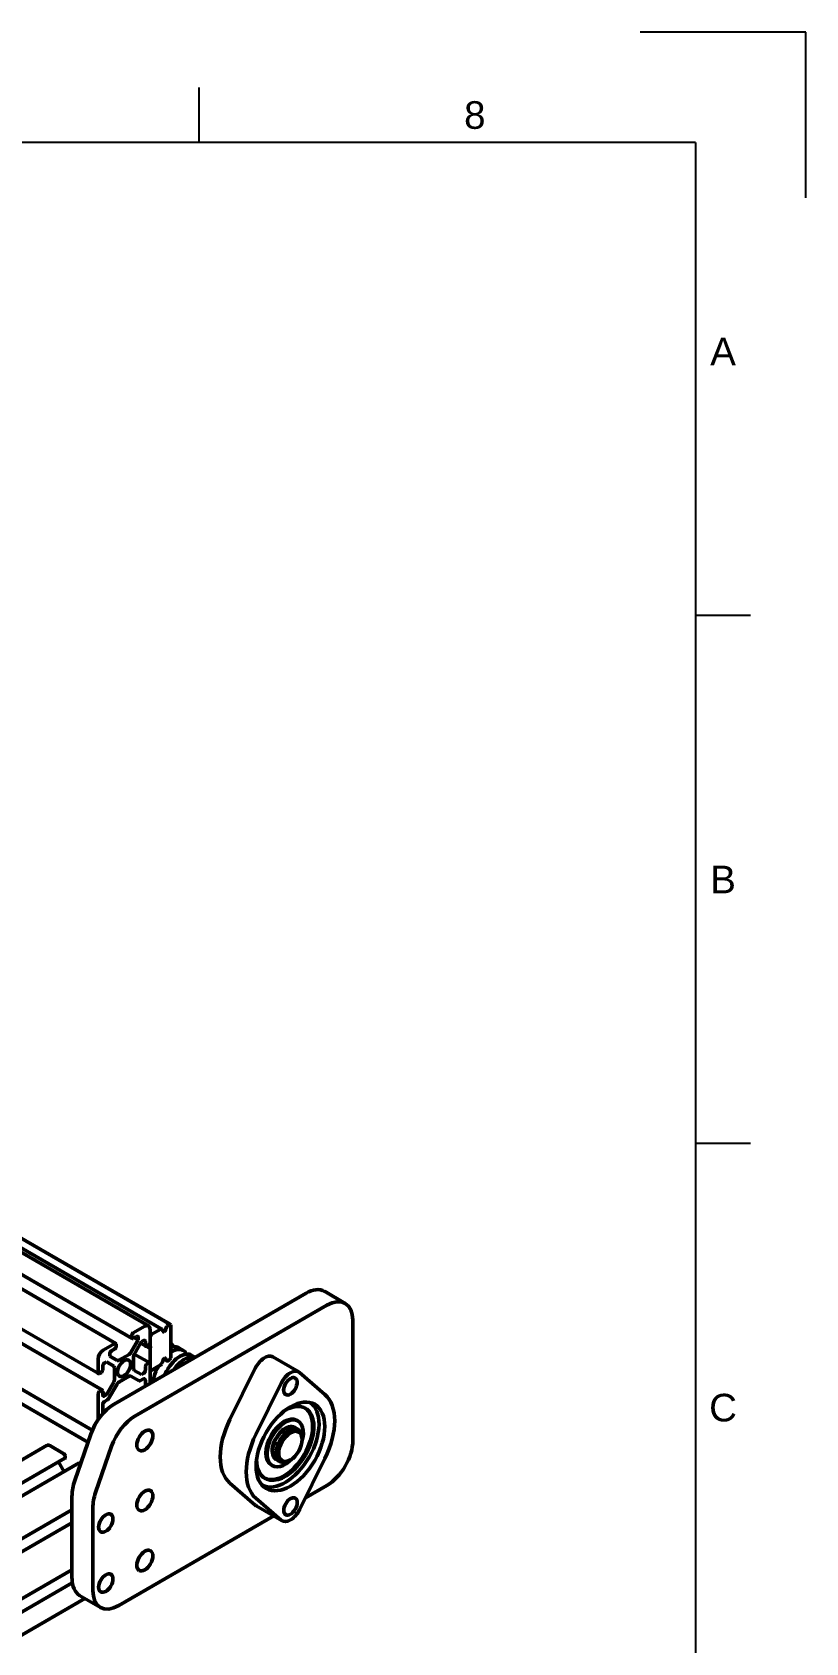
# Model space of a CAD drawing. Header units: millimetres. Extents: x 0 to 420, y 0 to 297.
# Drawn here: x 349.9 to 420, y 151.1 to 297 of the extents above; entities that cross this region are included whole.
import ezdxf
from ezdxf.enums import TextEntityAlignment as Align

# ---------------------------------------------------------------- set-up
doc = ezdxf.new("R2010")
doc.units = ezdxf.units.MM
doc.header["$LTSCALE"] = 0.75
doc.layers.add('Border', color=7, linetype='Continuous', lineweight=25)
doc.layers.add('Visible', color=7, linetype='Continuous', lineweight=50)
doc.styles.add('FusionTitle', font='')
doc.styles.get('FusionTitle').set_extended_font_data('Arial Unicode MS')

# ---------------------------------------------------------------- blocks, each defined once
blk = doc.blocks.new('ISO_A3_SHEET')
at = {"layer": 'Border'}
for p, q in [((420, 297), (405, 297)), ((420, 282), (420, 297)), ((365, 292), (365, 287)), ((410, 287), (20, 287)), ((410, 287), (410, 10)), ((415, 244.16666), (410, 244.16666)), ((415, 196.33333), (410, 196.33333))]:
    blk.add_line(p, q, dxfattribs=at)
at = {"layer": 'Border', "style": 'FusionTitle'}
for s, p in [('8', (390, 289.5)), ('A', (412.5, 268.08333)), ('B', (412.5, 220.25)), ('C', (412.5, 172.41667))]:
    blk.add_text(s, height=2.5, dxfattribs=at).set_placement(p, align=Align.MIDDLE)

msp = doc.modelspace()

# ---------------------------------------------------------------- linework, layer by layer
at = {"layer": 'Visible', "extrusion": (0, 0.816497, 0.57735)}
for p, q in [((271.77, 231.01, -91.37), (360.42, 179.82, -18.99)), ((268.92, 229.36, -88.79), (357.46, 178.23, -16.49)), ((270.04, 230.01, -90.58), (358.95, 178.68, -17.99)), ((264.63, 226.88, -92.79), (356.24, 173.99, -17.99)), ((265.75, 227.53, -90.08), (355.88, 175.5, -16.49)), ((261.04, 224.81, -97.78), (355.33, 170.37, -20.79)), ((259.91, 224.16, -100.49), (354.94, 169.29, -22.9)), ((310.92, 208.78, -61.97), (361.58, 179.54, -20.61)), ((311.69, 209.23, -62.56), (362.33, 179.99, -21.21)), ((311.81, 209.16, -62.74), (362.45, 179.92, -21.4)), ((374.7, 182.78, -34.39), (357.3, 172.74, -20.18)), ((376.37, 182.95, -36.31), (378.25, 181.86, -34.77)), ((359.19, 171.65, -18.64), (376.59, 181.7, -32.85)), ((360.09, 179.79, -18.61), (359.03, 179.18, -17.74)), ((360.56, 178.29, -20.24), (360.56, 179.52, -19.38)), ((360.68, 179.04, -19.86), (361.53, 179.53, -20.56)), ((361.6, 179.5, -20.93), (361.71, 179.43, -20.84)), ((361.6, 179.5, -20.96), (361.72, 179.43, -20.86)), ((361.97, 179.44, -21.16), (361.98, 179.54, -21.09)), ((362.17, 179.9, -21.08), (362.33, 179.99, -21.21)), ((362.33, 179.99, -21.21), (362.45, 179.92, -21.4)), ((362.45, 179.92, -21.4), (362.45, 176.94, -23.51)), ((378.95, 169.45, -44.4), (378.95, 180.34, -36.7)), ((357.38, 178.23, -16.39), (356.32, 177.61, -15.53)), ((357.5, 177.94, -16.74), (357.5, 178.16, -16.59)), ((359.5, 178.57, -18.75), (358.83, 177.42, -18.75)), ((358.91, 178.97, -17.74), (358.91, 178.76, -17.9)), ((359.03, 178.69, -18.09), (359.32, 178.86, -18.33)), ((359.13, 177.24, -19.24), (359.8, 178.4, -19.24)), ((359.5, 178.57, -18.75), (359.16, 178.77, -19.02)), ((359.5, 178.76, -18.62), (359.5, 178.57, -18.75)), ((359.71, 178.24, -20.37), (360.17, 177.97, -19.99)), ((359.8, 178.4, -19.24), (359.96, 178.49, -19.37)), ((360.14, 178.39, -19.66), (360.14, 178.05, -19.9)), ((360.25, 177.98, -20.09), (360.44, 178.09, -20.24)), ((360.42, 178.08, -20.57), (360.56, 177.99, -20.46)), ((360.56, 179.11, -19.96), (360.68, 179.04, -19.86)), ((360.56, 178.83, -19.86), (360.68, 179.04, -19.86)), ((360.56, 177.99, -20.46), (360.56, 178.83, -19.86)), ((361.74, 179.4, -20.9), (361.75, 179.31, -20.98)), ((361.8, 179.28, -21.07), (361.91, 179.34, -21.16)), ((355.85, 176.8, -15.53), (355.85, 175.57, -16.39)), ((356.45, 176.46, -16.5), (356.61, 176.56, -16.63)), ((356.61, 176.56, -16.63), (357.27, 176.17, -17.72)), ((356.91, 177.08, -16.63), (356.91, 177.26, -16.5)), ((357.57, 176.69, -17.72), (356.91, 177.08, -16.63)), ((357.08, 177.57, -16.5), (357.38, 177.74, -16.74)), ((358.67, 177.24, -18.67), (357.74, 176.71, -17.91)), ((359.06, 175.94, -20.07), (359.06, 177.01, -19.32)), ((359.14, 177.26, -22.62), (360.53, 176.47, -21.49)), ((360.23, 177.97, -20.88), (360.56, 177.78, -20.61)), ((360.56, 175.85, -21.97), (360.56, 177.78, -20.61)), ((361.75, 176.74, -22.79), (361.74, 176.64, -22.85)), ((361.79, 176.83, -23.61), (362.13, 176.64, -23.33)), ((361.91, 176.9, -22.88), (361.8, 176.84, -22.8)), ((361.82, 176.85, -23.24), (361.99, 176.74, -23.09)), ((361.98, 176.78, -23.05), (361.97, 176.87, -22.97)), ((362.33, 176.73, -23.51), (362.17, 176.64, -23.38)), ((362.45, 176.94, -23.51), (362.33, 176.73, -23.51)), ((363.12, 177.85, -41.47), (363.55, 177.6, -41.12)), ((364.3, 177.17, -40.5), (364.64, 176.98, -40.23)), ((371.68, 177.01, -30.15), (374.04, 175.65, -28.23)), ((355.96, 175.5, -16.59), (356.15, 175.61, -16.74)), ((356.27, 175.82, -16.74), (356.27, 176.16, -16.5)), ((357.34, 176.02, -17.91), (357.34, 174.95, -18.67)), ((357.74, 174.72, -19.32), (358.67, 175.25, -20.07)), ((358.83, 175.27, -20.26), (359.57, 174.84, -21.47)), ((359.8, 175.41, -21.35), (359.13, 175.79, -20.26)), ((359.96, 175.5, -21.48), (359.8, 175.41, -21.35)), ((360.14, 176.14, -21.24), (360.14, 175.8, -21.48)), ((360.44, 176.46, -21.4), (360.25, 176.35, -21.24)), ((360.56, 174.62, -22.84), (360.56, 176.39, -21.59)), ((360.68, 175.78, -22.16), (360.56, 175.85, -21.97)), ((361.53, 176.28, -22.86), (360.68, 175.78, -22.16)), ((367.8, 171.35, -29.4), (370.1, 176, -28.94)), ((376.42, 173.6, -32.59), (374.12, 175.59, -28.36)), ((355.85, 173.67, -17.74), (355.85, 171.32, -19.4)), ((356.15, 173.98, -17.9), (355.96, 173.87, -17.74)), ((356.27, 173.57, -18.33), (356.27, 173.91, -18.09)), ((356.61, 173.56, -18.75), (356.27, 173.76, -19.02)), ((357.27, 174.72, -18.75), (356.61, 173.56, -18.75)), ((356.83, 173.26, -19.24), (357.57, 174.54, -19.24)), ((359.7, 174.86, -21.62), (359.96, 175.01, -21.83)), ((360.14, 174.91, -22.12), (360.14, 174.37, -22.49)), ((372.46, 174.64, -27.01), (370.16, 169.99, -27.48)), ((356.27, 171.87, -19.53), (356.27, 172.67, -18.96)), ((356.61, 173.56, -18.75), (356.45, 173.47, -18.62)), ((356.45, 172.98, -18.96), (356.71, 173.13, -19.18)), ((356.35, 171.95, -20.76), (356.27, 172, -20.82)), ((373.42, 170.68, -32.63), (373.38, 170.7, -32.65)), ((373.87, 171.27, -32.56), (373.98, 171.2, -32.46)), ((355.2, 170.02, -19.52), (353.74, 165.81, -20.71)), ((374, 170.42, -32.18), (373.69, 170.6, -32.43)), ((374.35, 169.52, -32.94), (374.35, 169.65, -33.14)), ((214.43, 90.01, 85.02), (351.24, 169, -26.69)), ((215.97, 88.8, 86.19), (352.83, 167.83, -25.56)), ((352.75, 168.24, -25.37), (351.49, 168.97, -26.4)), ((352.87, 167.9, -25.46), (352.87, 168.04, -25.37)), ((355.62, 164.72, -19.17), (357.08, 168.93, -17.98)), ((371.82, 167.91, -32.63), (371.78, 167.93, -32.65)), ((374.12, 163.17, -37.15), (376.42, 167.82, -36.68)), ((216.89, 88.15, 87.81), (354.14, 167.4, -24.26)), ((352.78, 166.61, -26.49), (352.27, 167.5, -26.49)), ((354.28, 167.36, -24.12), (354.23, 167.39, -24.16)), ((371.53, 167.22, -32.56), (371.65, 167.16, -32.46)), ((372.34, 167.53, -32.18), (372.02, 167.71, -32.43)), ((373.29, 167.68, -32.94), (373.17, 167.61, -33.14)), ((367.8, 165.57, -33.49), (370.1, 163.58, -37.72)), ((374.65, 164.25, -42.81), (376.59, 165.37, -44.4)), ((353.49, 164.45, -21.37), (353.49, 156.93, -26.69)), ((370.16, 164.21, -31.57), (372.46, 162.22, -35.79)), ((370.18, 163.52, -37.85), (372.54, 162.16, -35.93)), ((218.54, 85.25, 87.82), (353.49, 163.17, -22.36)), ((218.67, 84.14, 86.19), (353.49, 161.98, -23.9)), ((355.38, 155.84, -25.15), (355.38, 163.36, -19.83)), ((357.73, 154.48, -29), (371.79, 162.6, -40.48)), ((218.67, 79.89, 83.87), (353.49, 157.73, -26.21)), ((218.67, 78.7, 82.34), (353.51, 156.55, -27.76)), ((218.65, 76.6, 81.39), (354.66, 155.12, -29.66)), ((354.18, 155.4, -28.61), (356.07, 154.31, -27.08))]:
    msp.add_line(p, q, dxfattribs=at)
at = {"layer": 'Visible', "extrusion": (-0.707107, 0.408248, -0.57735)}
for centre, radius in [((-331.51, -143.81, -170.48), 0.833), ((-326.79, -148.52, -173.15), 1.03), ((-322.08, -153.24, -173.15), 1.03), ((-318.54, -149.7, -173.15), 0.917), ((-317.36, -157.95, -173.15), 1.03), ((-313.83, -154.41, -173.15), 0.917)]:
    msp.add_circle(centre, radius, dxfattribs=at)
at = {"layer": 'Visible', "extrusion": (0.707107, -0.408248, 0.57735)}
for centre, radius in [((337.63, -159.36, 176.48), 0.867), ((332.92, -164.08, 176.48), 4.4), ((332.92, -164.08, 176.48), 1.5), ((328.21, -168.79, 176.48), 0.867)]:
    msp.add_circle(centre, radius, dxfattribs=at)
at = {"layer": 'Visible', "extrusion": (-0.707107, 0.408248, -0.57735)}
for centre, radius, start, end in [((-343.29, -165.02, -170.48), 3.33, 135, 180), ((-336.19, -145.79, -170.48), 0.0831, 135, 202.7228), ((-336.53, -146.45, -170.48), 0.0831, 50, 102.8024), ((-336.82, -146.42, -170.48), 0.0831, 67.2938, 134.9992), ((-334.38, -143.17, -170.48), 0.25, 135, 225), ((-334.38, -144.44, -170.48), 0.25, 135, 225), ((-336.17, -146.1, -170.48), 0.0831, 165.609, 220), ((-332.14, -140.93, -170.48), 0.25, 45, 135), ((-332.14, -142.25, -170.48), 0.333, 315, 360), ((-333.06, -143.17, -170.48), 0.333, 270, 315), ((-333.06, -144.44, -170.48), 0.333, 45, 90), ((-333.79, -148.47, -170.48), 0.0831, 230, 284.391), ((-334.14, -148.83, -170.48), 0.0831, 347.1976, 40), ((-334.12, -149.12, -170.48), 0.0831, 313.3194, 22.7131), ((-330.87, -140.93, -170.48), 0.25, 45, 135), ((-330.87, -142.25, -170.48), 0.333, 180, 225), ((-330.87, -145.37, -170.48), 0.333, 135, 180), ((-332.14, -145.37, -170.48), 0.333, 360, 45), ((-332.14, -146.68, -170.48), 0.25, 225, 315), ((-331.36, -147.46, -170.48), 0.25, 135, 225), ((-333.49, -148.49, -170.48), 0.0831, 247.269, 318.6746), ((-329.95, -143.17, -170.48), 0.333, 225, 270), ((-329.95, -144.44, -170.48), 0.333, 90, 135), ((-325.89, -147.62, -170.48), 3.33, 71.5651, 135), ((-328.63, -143.17, -170.48), 0.25, 315, 45), ((-327.85, -143.95, -170.48), 0.25, 45, 135), ((-332.92, -164.08, -175.81), 3.67, 133.3617, 46.6383), ((-332.92, -164.08, -175.86), 1.67, 360, 180), ((-332.92, -164.08, -175.81), 1.67, 358.7845, 181.2155), ((-332.92, -164.08, -176.31), 1.67, 315, 225), ((-332.92, -164.08, -175.48), 1.67, 188.1301, 189.3598), ((-332.92, -164.08, -175.48), 1.67, 350.6402, 351.8699), ((-321.52, -149.08, -170.48), 3.33, 45, 71.5651), ((-315.01, -155.59, -170.48), 3.33, 360, 45)]:
    msp.add_arc(centre, radius, start, end, dxfattribs=at)
at = {"layer": 'Visible', "extrusion": (0.707107, -0.408248, 0.57735)}
for centre, radius, start, end in [((343.29, -165.02, 173.15), 3.33, 315, 45), ((335.28, -143.81, 170.48), 0.667, 315, 45), ((336.63, -145.97, 170.48), 0.399, 157.9327, 195.5699), ((336.64, -145.98, 170.48), 0.399, 257.1976, 292.7062), ((332.92, -140.74, 170.48), 0.167, 315, 45), ((334.57, -142.39, 170.48), 0.167, 45, 135), ((334.38, -142.58, 170.48), 0.167, 135, 225), ((334.38, -145.03, 170.48), 0.167, 135, 225), ((334.57, -145.22, 170.48), 0.167, 225, 315), ((334.26, -145.62, 170.48), 0.166, 261.8699, 8.1301), ((336.22, -146.29, 170.48), 0.0831, 140, 225), ((336.33, -146.4, 170.48), 0.0831, 225, 310), ((331.51, -140.04, 170.48), 0.667, 45, 135), ((332.73, -140.93, 170.48), 0.167, 225, 315), ((333.67, -148.94, 170.48), 0.399, 75.609, 112.731), ((333.99, -148.52, 170.48), 0.0831, 45, 130), ((334.1, -148.63, 170.48), 0.0831, 320, 45), ((333.67, -148.94, 170.48), 0.399, 337.2869, 12.8024), ((337.63, -159.36, 173.15), 1.5, 0, 96.3178), ((330.09, -140.74, 170.48), 0.167, 135, 225), ((330.28, -140.93, 170.48), 0.167, 225, 315), ((332.73, -146.68, 170.48), 0.167, 45, 135), ((332.92, -146.87, 170.48), 0.167, 315, 45), ((337.63, -159.36, 176.48), 1.5, 353.6822, 96.3178), ((328.44, -142.39, 170.48), 0.167, 45, 135), ((328.63, -142.58, 170.48), 0.167, 315, 45), ((331.46, -146.85, 170.48), 0.25, 180, 225), ((328.47, -143.86, 170.48), 0.25, 225, 270), ((332.92, -164.08, 175.81), 4.33, 182.1509, 357.8491), ((332.92, -164.08, 175.65), 3.67, 181.8419, 358.1581), ((332.92, -164.08, 176.48), 5.67, 276.3178, 353.6822), ((325.89, -147.62, 173.15), 3.33, 45, 108.4349), ((332.92, -164.08, 173.15), 5.67, 96.3178, 173.6822), ((332.92, -164.08, 175.65), 2.33, 0, 180), ((332.92, -164.08, 175.81), 2.33, 291.8629, 248.1371), ((332.92, -164.08, 176.48), 5.67, 96.3178, 173.6822), ((333.86, -174.45, 173.15), 3.33, 225, 315), ((321.52, -149.08, 173.15), 3.33, 108.4349, 135), ((328.21, -168.79, 173.15), 1.5, 173.6822, 180), ((328.21, -168.79, 176.48), 1.5, 173.6822, 276.3178), ((315.01, -155.59, 173.15), 3.33, 135, 225)]:
    msp.add_arc(centre, radius, start, end, dxfattribs=at)
at = {"layer": 'Visible', "extrusion": (-0.707107, -0.408248, 0.57735)}
for centre, radius, start, end in [((29.76, 202.61, -332.76), 0.5, 135, 180), ((30.79, 204.11, -332.76), 0.169, 45, 135), ((30.91, 203.99, -332.76), 0.169, 360, 45), ((32.27, 205.59, -332.76), 0.169, 135, 180)]:
    msp.add_arc(centre, radius, start, end, dxfattribs=at)
at = {"layer": 'Visible'}
for points, knots in [([(362.45, 178.24, -42.23), (362.45, 178.23, -42.23), (362.45, 178.23, -42.24), (362.55, 178.16, -42.45), (362.62, 178.06, -42.65), (362.67, 177.94, -42.84)], [-114.6879813, -114.6879813, -114.6879813, -114.6879813, -114.6805338, -114.6805338, -114.4708603, -114.4708603, -114.4708603, -114.4708603]), ([(364.3, 177.17, -40.5), (364.19, 177.24, -40.27), (364.05, 177.27, -40.03), (363.71, 177.26, -39.52), (363.5, 177.19, -39.26), (363.06, 176.93, -38.78), (362.83, 176.74, -38.57), (362.41, 176.27, -38.26), (362.21, 176, -38.16), (361.99, 175.6, -38.1), (361.94, 175.5, -38.09), (361.89, 175.39, -38.09)], [-33.187255, -33.187255, -33.187255, -33.187255, -32.943827, -32.943827, -32.636747, -32.636747, -32.317683, -32.317683, -32.008209, -32.008209, -31.902889, -31.902889, -31.902889, -31.902889]), ([(363.12, 177.85, -41.47), (362.99, 177.93, -41.2), (362.84, 177.96, -40.94), (362.6, 177.93, -40.59), (362.52, 177.92, -40.49), (362.45, 177.9, -40.39)], [-38.2183101, -38.2183101, -38.2183101, -38.2183101, -37.9475255, -37.9475255, -37.8349708, -37.8349708, -37.8349708, -37.8349708]), ([(362.45, 177.44, -39.54), (362.49, 177.47, -39.58), (362.53, 177.49, -39.62), (362.79, 177.64, -39.92), (363.01, 177.7, -40.2), (363.39, 177.69, -40.78), (363.55, 177.63, -41.08), (363.75, 177.45, -41.55), (363.81, 177.36, -41.72), (363.85, 177.26, -41.88)], [-120.4127986, -120.4127986, -120.4127986, -120.4127986, -120.3545459, -120.3545459, -120.032169, -120.032169, -119.7237308, -119.7237308, -119.5447458, -119.5447458, -119.5447458, -119.5447458]), ([(362.75, 175.88, -37.88), (362.87, 176.06, -37.94), (363.01, 176.22, -38.03), (363.36, 176.58, -38.31), (363.58, 176.75, -38.52), (364.03, 176.98, -39.03), (364.24, 177.03, -39.32), (364.5, 177.01, -39.73), (364.57, 176.99, -39.84), (364.63, 176.97, -39.96)], [-125.9352311, -125.9352311, -125.9352311, -125.9352311, -125.7317141, -125.7317141, -125.4153, -125.4153, -125.0913631, -125.0913631, -124.9729334, -124.9729334, -124.9729334, -124.9729334])]:
    msp.add_open_spline(points, degree=3, knots=knots, dxfattribs=at)
at = {"layer": 'Visible', "extrusion": (0.739932, -0.311642, 0.596138)}
msp.add_open_spline([(360.61, 175.82, -39.05), (360.59, 175.77, -39.05), (360.58, 175.73, -39.06), (360.56, 175.68, -39.06)], degree=3, dxfattribs=at)
msp.add_open_spline([(360.82, 174.77, -38.84), (360.85, 174.92, -38.8), (360.88, 175.07, -38.76), (361.02, 175.54, -38.68), (361.15, 175.85, -38.68), (361.31, 176.14, -38.73)], degree=3, knots=[-121.4519467, -121.4519467, -121.4519467, -121.4519467, -121.3066209, -121.3066209, -121.0036536, -121.0036536, -121.0036536, -121.0036536], dxfattribs=at)

# ---------------------------------------------------------------- block references
at = {"layer": 'Border'}
msp.add_blockref('ISO_A3_SHEET', (0, 0), dxfattribs=at)

doc.saveas('drawing.dxf')
